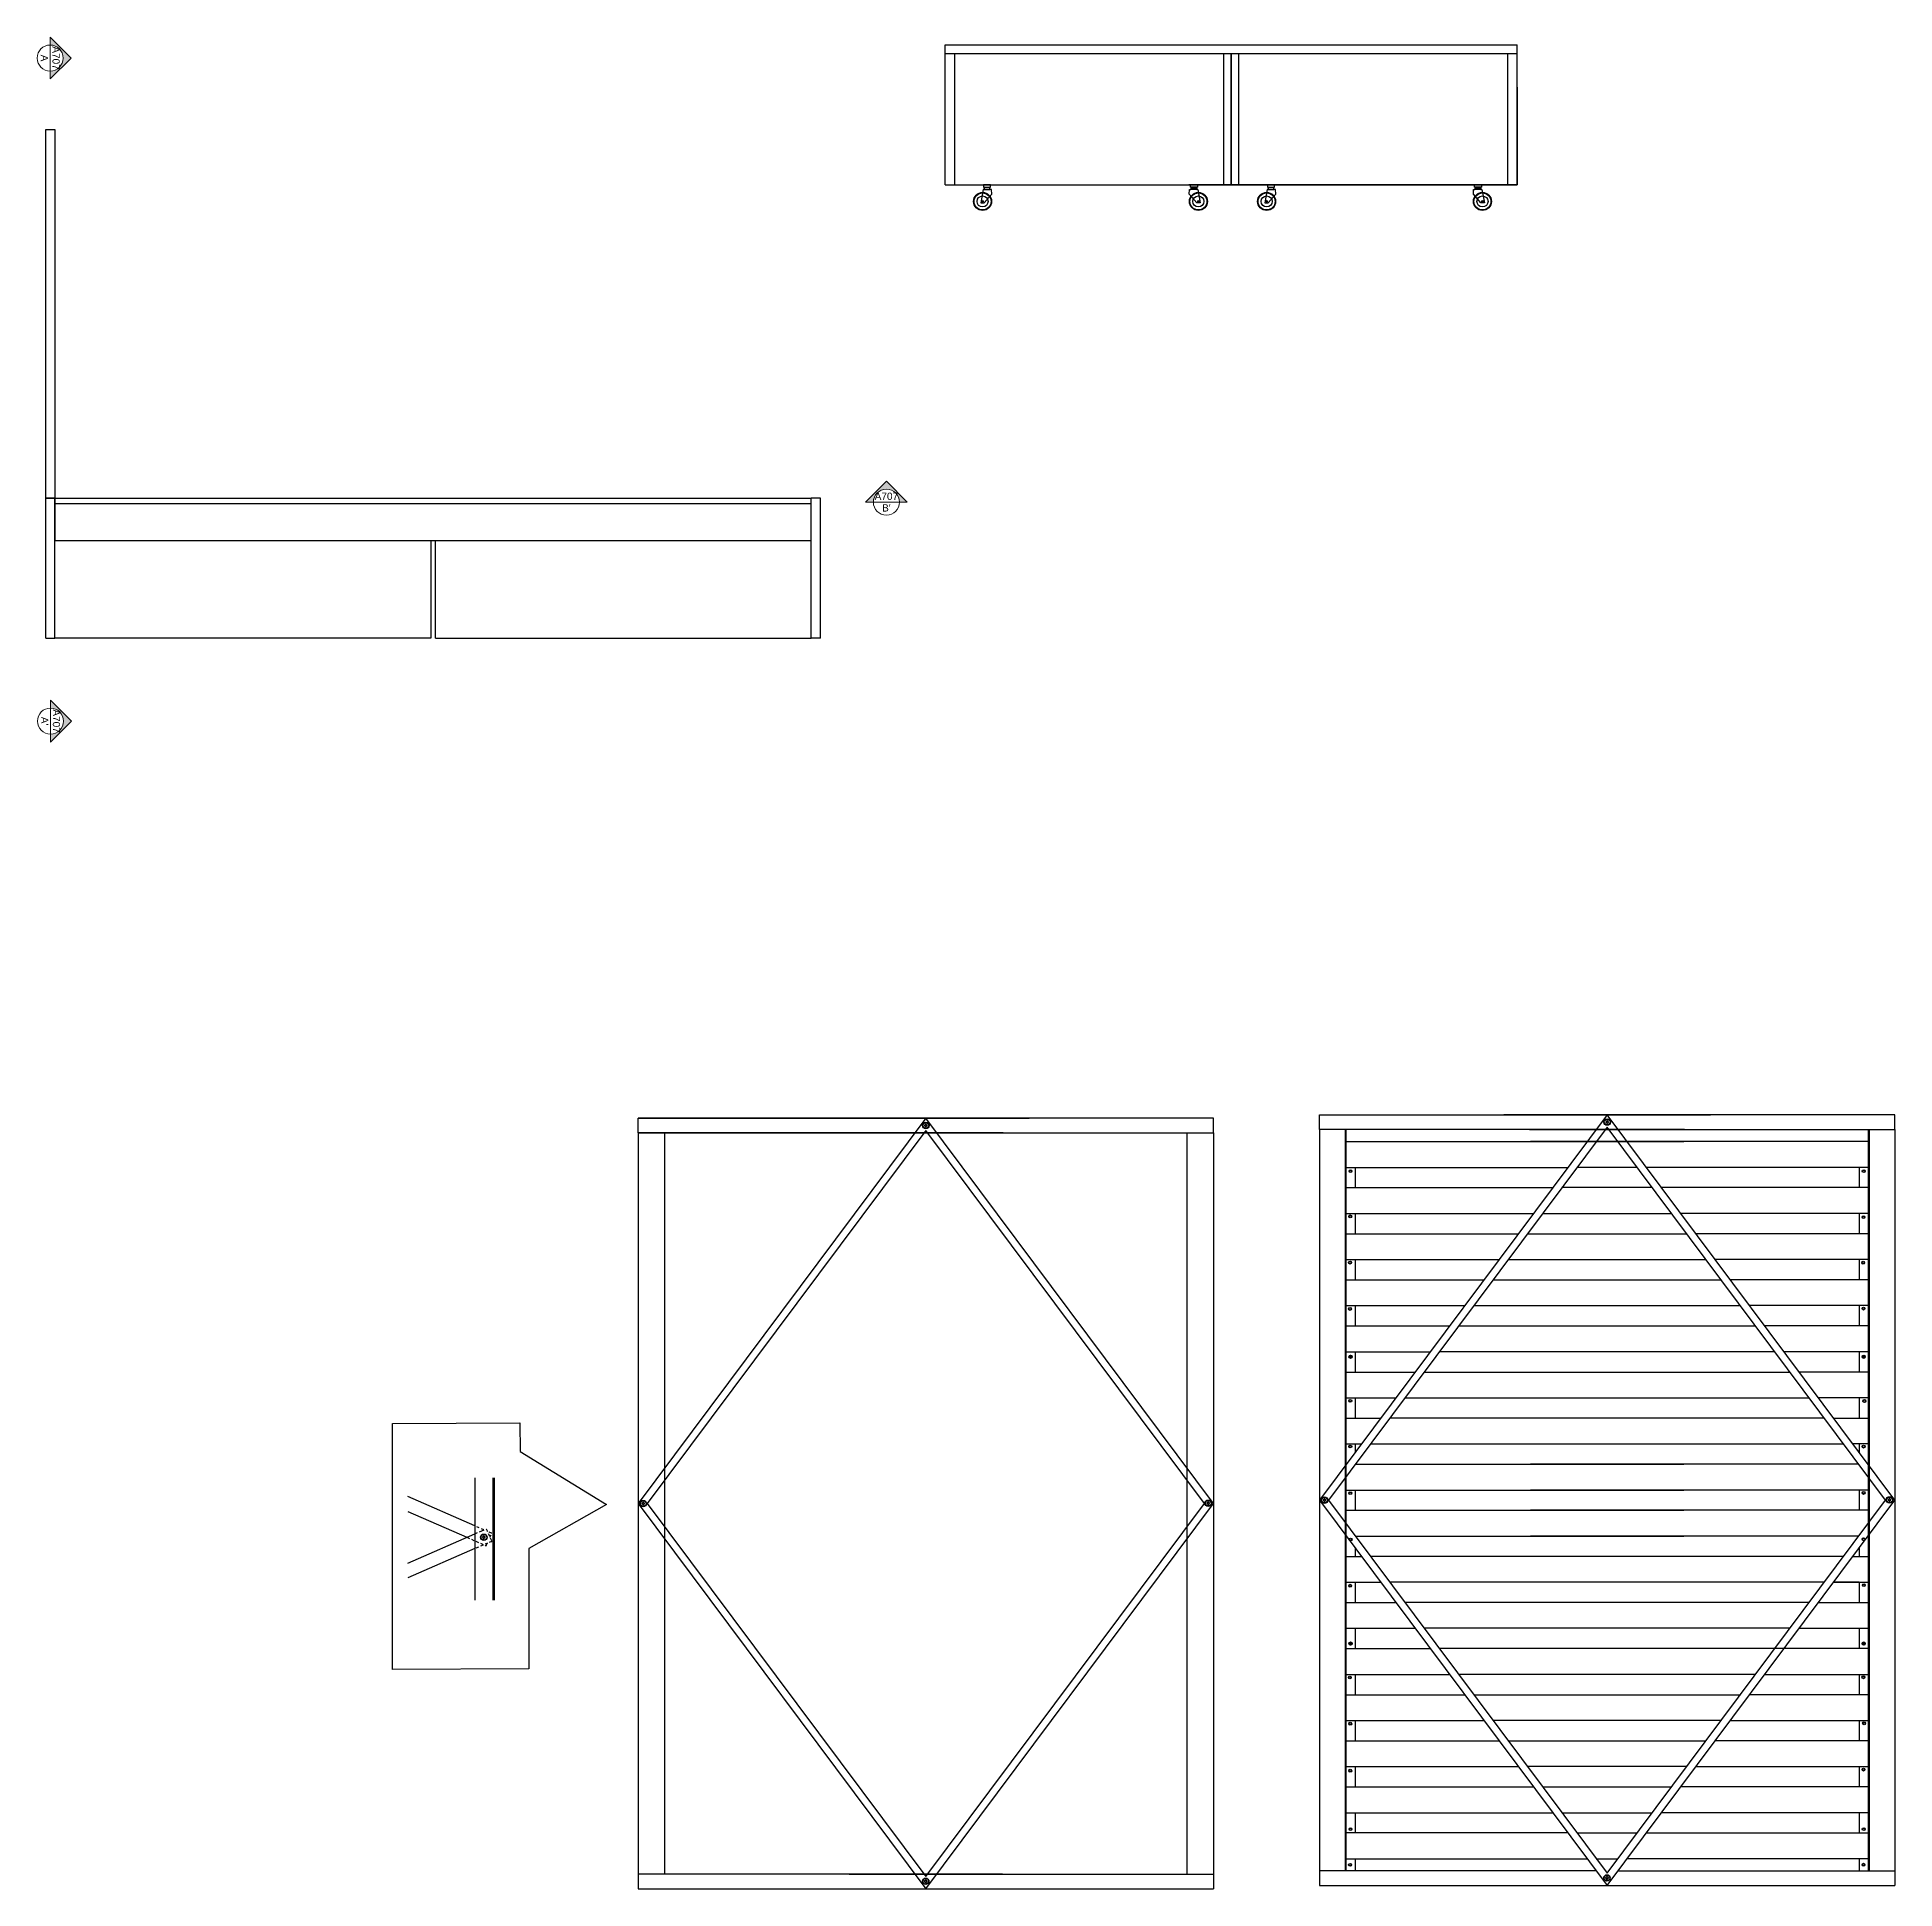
# Model space of a CAD drawing. Header units: millimetres. Extents: x -1335 to 2991, y -7 to 1980.
# Drawn here: x 2368 to 2872, y 400 to 902 of the extents above; entities that cross this region are included whole.
import ezdxf
from ezdxf.enums import TextEntityAlignment as Align

# ---------------------------------------------------------------- set-up
doc = ezdxf.new("R2010")
doc.units = ezdxf.units.MM
doc.linetypes.add('JIS_02_0.7', pattern=[1.35, 0.75, -0.6])
doc.layers.get('0').update_dxf_attribs({"color": 8})
doc.layers.add('A-PRSP-1', color=7, linetype='Continuous', lineweight=40)
doc.layers.add('QUOTE', color=5, linetype='Continuous')
doc.styles.get("Standard").update_dxf_attribs({"font": 'Arial.ttf'})

# ---------------------------------------------------------------- blocks, each defined once
blk = doc.blocks.new('SYMBOL')
at = {"layer": 'A-PRSP-1', "linetype": 'Continuous', "lineweight": 20}
h = blk.add_hatch(color=256, dxfattribs=at)
h.dxf.hatch_style = 1
h.paths.add_polyline_path([(11.206, 4.948), (11.316, 4.948, -1), (11.678, 4.948), (11.788, 4.948), (11.497, 5.241)])
at = {"linetype": 'Continuous', "lineweight": 20}
blk.add_line((11.316, 4.948), (11.678, 4.948), dxfattribs=at)
at = {"layer": 'A-PRSP-1', "linetype": 'Continuous', "lineweight": 20}
for p, q in [((11.206, 4.948), (11.497, 5.241)), ((11.788, 4.948), (11.497, 5.241)), ((11.316, 4.948), (11.206, 4.948)), ((11.678, 4.948), (11.788, 4.948))]:
    blk.add_line(p, q, dxfattribs=at)
blk.add_circle((11.497, 4.948), 0.181, dxfattribs=at)
at = {"linetype": 'Continuous', "lineweight": 20}
for tag, p in [('SEZIONE', (11.497, 4.918)), ('TAVOLA', (11.497, 5.08))]:
    blk.add_attdef(tag, text='', height=0.1, dxfattribs=at).set_placement(p, align=Align.TOP_CENTER)

msp = doc.modelspace()

# ---------------------------------------------------------------- linework, layer by layer
for p, q in [((2614.23, 861.72), (2614.23, 899.72)), ((2614.23, 899.72), (2769.23, 899.72)), ((2689.73, 897.25), (2614.23, 897.25)), ((2616.73, 897.25), (2616.73, 861.72)), ((2689.73, 861.72), (2689.73, 897.25)), ((2692.23, 897.25), (2689.73, 897.25)), ((2689.73, 861.72), (2689.73, 897.25)), ((2766.73, 897.25), (2691.23, 897.25)), ((2691.73, 897.25), (2691.73, 861.72)), ((2691.73, 861.72), (2691.73, 897.25)), ((2693.73, 897.25), (2693.73, 861.72)), ((2693.73, 897.25), (2693.73, 861.72)), ((2769.23, 897.25), (2766.73, 897.25)), ((2766.73, 861.72), (2766.73, 897.25)), ((2769.23, 861.72), (2769.23, 899.72)), ((2614.23, 861.72), (2614.23, 888.22)), ((2616.73, 888.22), (2616.73, 861.72)), ((2766.73, 861.72), (2766.73, 888.22)), ((2769.23, 888.22), (2769.23, 861.72)), ((2370.42, 776.78), (2370.42, 876.78)), ((2370.42, 876.78), (2372.92, 876.78)), ((2372.92, 876.78), (2372.92, 776.78)), ((2614.23, 861.72), (2769.23, 861.72)), ((2614.23, 861.72), (2616.73, 861.72)), ((2614.23, 861.72), (2692.23, 861.72)), ((2625.14, 861.13), (2625.17, 860.96)), ((2625.92, 861.17), (2625.92, 860.94)), ((2677.73, 861.72), (2680.23, 861.72)), ((2766.73, 861.72), (2680.23, 861.72)), ((2680.23, 861.72), (2766.73, 861.72)), ((2680.23, 861.72), (2766.73, 861.72)), ((2681.29, 861.17), (2681.29, 860.94)), ((2682.07, 861.13), (2682.05, 860.96)), ((2692.23, 861.72), (2689.73, 861.72)), ((2691.23, 861.72), (2693.73, 861.72)), ((2691.23, 861.72), (2769.23, 861.72)), ((2702.14, 861.13), (2702.17, 860.96)), ((2702.92, 861.17), (2702.92, 860.94)), ((2758.29, 861.17), (2758.29, 860.94)), ((2759.07, 861.13), (2759.05, 860.96)), ((2769.23, 861.72), (2766.73, 861.72)), ((2624.48, 860.49), (2623.84, 856.82)), ((2623.84, 856.82), (2624.79, 856.82)), ((2624.79, 860.49), (2624.48, 860.49)), ((2624.79, 856.82), (2626.82, 859.21)), ((2626.77, 860.51), (2626.4, 860.51)), ((2626.82, 859.21), (2626.77, 860.51)), ((2680.39, 859.21), (2680.44, 860.51)), ((2682.42, 856.82), (2680.39, 859.21)), ((2680.44, 860.51), (2680.82, 860.51)), ((2682.42, 860.49), (2682.73, 860.49)), ((2683.37, 856.82), (2682.42, 856.82)), ((2682.73, 860.49), (2683.37, 856.82)), ((2701.48, 860.49), (2700.84, 856.82)), ((2700.84, 856.82), (2701.79, 856.82)), ((2701.79, 860.49), (2701.48, 860.49)), ((2701.79, 856.82), (2703.82, 859.21)), ((2703.77, 860.51), (2703.4, 860.51)), ((2703.82, 859.21), (2703.77, 860.51)), ((2757.39, 859.21), (2757.44, 860.51)), ((2759.42, 856.82), (2757.39, 859.21)), ((2757.44, 860.51), (2757.82, 860.51)), ((2759.42, 860.49), (2759.73, 860.49)), ((2760.37, 856.82), (2759.42, 856.82)), ((2759.73, 860.49), (2760.37, 856.82)), ((2372.92, 776.78), (2370.42, 776.78)), ((2370.42, 738.78), (2370.42, 776.78)), ((2370.42, 776.78), (2372.92, 776.78)), ((2372.92, 776.78), (2577.92, 776.78)), ((2372.92, 738.78), (2372.92, 776.78)), ((2372.92, 776.78), (2372.92, 775.28)), ((2372.92, 765.28), (2372.92, 776.78)), ((2580.42, 776.78), (2577.92, 776.78)), ((2577.92, 738.78), (2577.92, 776.78)), ((2577.92, 765.28), (2577.92, 776.78)), ((2580.42, 738.78), (2580.42, 776.78)), ((2372.92, 775.28), (2577.92, 775.28)), ((2372.92, 775.28), (2372.92, 765.28)), ((2372.92, 765.28), (2474.79, 765.28)), ((2372.92, 738.78), (2372.92, 765.28)), ((2372.92, 765.28), (2577.92, 765.28)), ((2474.79, 765.28), (2474.79, 738.78)), ((2476.04, 738.78), (2476.04, 765.28)), ((2476.04, 765.28), (2577.92, 765.28)), ((2577.92, 738.78), (2577.92, 765.28)), ((2370.42, 738.78), (2372.92, 738.78)), ((2474.79, 738.78), (2372.92, 738.78)), ((2476.04, 738.78), (2577.92, 738.78)), ((2580.42, 738.78), (2577.92, 738.78)), ((2715.64, 605.54), (2715.64, 609.54)), ((2715.64, 609.54), (2821.64, 609.54)), ((2793.64, 609.54), (2715.64, 505.04)), ((2871.64, 609.54), (2765.64, 609.54)), ((2871.64, 505.04), (2793.64, 609.54)), ((2871.64, 605.54), (2871.64, 609.54)), ((2530.96, 604.63), (2530.96, 608.63)), ((2530.96, 608.63), (2636.96, 608.63)), ((2686.96, 608.63), (2530.96, 608.63)), ((2608.96, 608.63), (2530.96, 504.13)), ((2629.96, 604.63), (2530.96, 604.63)), ((2530.96, 604.63), (2530.96, 403.63)), ((2530.96, 604.63), (2686.96, 604.63)), ((2608.96, 605.29), (2533.46, 504.13)), ((2538.16, 604.63), (2538.16, 403.63)), ((2686.96, 504.13), (2608.96, 608.63)), ((2684.47, 504.13), (2608.96, 605.29)), ((2679.76, 604.63), (2679.76, 403.63)), ((2686.96, 604.63), (2686.96, 608.63)), ((2686.96, 604.63), (2686.96, 403.63)), ((2814.64, 605.54), (2715.64, 605.54)), ((2715.64, 605.54), (2715.64, 404.54)), ((2793.64, 606.2), (2718.14, 505.04)), ((2722.64, 605.54), (2722.64, 404.54)), ((2722.84, 605.54), (2722.84, 404.54)), ((2772.64, 605.54), (2871.64, 605.54)), ((2869.14, 505.04), (2793.64, 606.2)), ((2864.44, 605.54), (2864.44, 404.54)), ((2864.64, 605.54), (2864.64, 404.54)), ((2871.64, 605.54), (2871.64, 404.54)), ((2722.84, 602.29), (2814.44, 602.29)), ((2864.44, 602.29), (2772.84, 602.29)), ((2722.84, 595.29), (2783, 595.29)), ((2725.34, 595.29), (2725.34, 589.79)), ((2801.78, 595.29), (2785.5, 595.29)), ((2864.44, 595.29), (2804.28, 595.29)), ((2861.94, 595.29), (2861.94, 589.79)), ((2722.84, 589.79), (2778.9, 589.79)), ((2805.89, 589.79), (2781.39, 589.79)), ((2864.44, 589.79), (2808.38, 589.79)), ((2722.84, 582.79), (2773.67, 582.79)), ((2725.34, 582.79), (2725.34, 577.29)), ((2776.17, 582.79), (2811.11, 582.79)), ((2864.44, 582.79), (2813.61, 582.79)), ((2861.94, 582.79), (2861.94, 577.29)), ((2722.84, 577.29), (2769.57, 577.29)), ((2772.06, 577.29), (2815.22, 577.29)), ((2864.44, 577.29), (2817.71, 577.29)), ((2722.84, 570.29), (2764.34, 570.29)), ((2725.34, 570.29), (2725.34, 564.79)), ((2766.84, 570.29), (2820.44, 570.29)), ((2864.44, 570.29), (2822.94, 570.29)), ((2861.94, 570.29), (2861.94, 564.79)), ((2722.84, 564.79), (2760.24, 564.79)), ((2762.73, 564.79), (2824.55, 564.79)), ((2864.44, 564.79), (2827.04, 564.79)), ((2722.84, 557.79), (2755.01, 557.79)), ((2725.34, 557.79), (2725.34, 552.29)), ((2757.51, 557.79), (2829.77, 557.79)), ((2864.44, 557.79), (2832.27, 557.79)), ((2861.94, 557.79), (2861.94, 552.29)), ((2722.84, 552.29), (2750.91, 552.29)), ((2753.4, 552.29), (2833.88, 552.29)), ((2864.44, 552.29), (2836.37, 552.29)), ((2722.84, 545.29), (2745.68, 545.29)), ((2725.34, 545.29), (2725.34, 539.79)), ((2839.1, 545.29), (2748.18, 545.29)), ((2864.44, 545.29), (2841.6, 545.29)), ((2861.94, 545.29), (2861.94, 539.79)), ((2722.84, 539.79), (2741.58, 539.79)), ((2744.07, 539.79), (2843.21, 539.79)), ((2864.44, 539.79), (2845.7, 539.79)), ((2722.84, 532.79), (2736.35, 532.79)), ((2725.34, 532.79), (2725.34, 527.29)), ((2738.85, 532.79), (2848.43, 532.79)), ((2864.44, 532.79), (2850.93, 532.79)), ((2861.94, 532.79), (2861.94, 527.29)), ((2464.41, 525.86), (2498.96, 526.01)), ((2464.43, 459.12), (2464.41, 525.86)), ((2498.96, 526.01), (2498.99, 518.26)), ((2722.84, 527.29), (2732.25, 527.29)), ((2852.54, 527.29), (2734.74, 527.29)), ((2855.03, 527.29), (2864.44, 527.29)), ((2722.84, 520.29), (2727.02, 520.29)), ((2725.34, 520.29), (2725.34, 518.04)), ((2729.52, 520.29), (2857.76, 520.29)), ((2864.44, 520.29), (2860.26, 520.29)), ((2861.94, 520.29), (2861.94, 518.04)), ((2498.99, 518.26), (2522.37, 503.88)), ((2725.41, 514.79), (2814.44, 514.79)), ((2861.87, 514.79), (2772.84, 514.79)), ((2486.75, 511.11), (2486.75, 477.91)), ((2491.62, 511.11), (2491.62, 477.91)), ((2492.01, 511.11), (2492.01, 477.91)), ((2522.37, 503.88), (2501.39, 491.9)), ((2530.96, 504.13), (2608.96, 399.63)), ((2533.46, 504.13), (2608.96, 402.98)), ((2608.96, 399.63), (2686.96, 504.13)), ((2608.96, 402.98), (2684.47, 504.13)), ((2715.64, 505.04), (2793.64, 400.54)), ((2718.14, 505.04), (2793.64, 403.89)), ((2722.84, 507.79), (2814.44, 507.79)), ((2725.34, 507.79), (2725.34, 502.29)), ((2864.44, 507.79), (2772.84, 507.79)), ((2793.64, 400.54), (2871.64, 505.04)), ((2793.64, 403.89), (2869.14, 505.04)), ((2861.94, 507.79), (2861.94, 502.29)), ((2722.84, 502.29), (2814.44, 502.29)), ((2864.44, 502.29), (2772.84, 502.29)), ((2725.41, 495.29), (2814.44, 495.29)), ((2861.87, 495.29), (2772.84, 495.29)), ((2501.39, 491.9), (2501.39, 459.29)), ((2722.84, 489.79), (2727.02, 489.79)), ((2725.34, 492.05), (2725.34, 489.79)), ((2857.76, 489.79), (2729.52, 489.79)), ((2860.26, 489.79), (2864.64, 489.79)), ((2861.94, 492.05), (2861.94, 489.79)), ((2722.84, 482.79), (2732.25, 482.79)), ((2725.34, 482.79), (2725.34, 477.29)), ((2852.54, 482.79), (2734.74, 482.79)), ((2861.94, 482.79), (2855.03, 482.79)), ((2855.03, 482.79), (2864.44, 482.79)), ((2861.94, 482.79), (2861.94, 477.29)), ((2722.84, 477.29), (2736.35, 477.29)), ((2848.43, 477.29), (2738.85, 477.29)), ((2850.93, 477.29), (2864.44, 477.29)), ((2722.84, 470.29), (2741.58, 470.29)), ((2725.34, 470.29), (2725.34, 464.79)), ((2843.21, 470.29), (2744.07, 470.29)), ((2845.7, 470.29), (2864.44, 470.29)), ((2861.94, 470.29), (2861.94, 464.79)), ((2722.84, 464.79), (2745.68, 464.79)), ((2864.44, 464.79), (2748.18, 464.79)), ((2501.39, 459.29), (2464.43, 459.12)), ((2722.84, 457.79), (2750.91, 457.79)), ((2725.34, 457.79), (2725.34, 452.29)), ((2833.88, 457.79), (2753.4, 457.79)), ((2836.37, 457.79), (2864.44, 457.79)), ((2861.94, 457.79), (2861.94, 452.29)), ((2722.84, 452.29), (2755.01, 452.29)), ((2757.51, 452.29), (2829.77, 452.29)), ((2864.44, 452.29), (2832.27, 452.29)), ((2722.84, 445.29), (2760.24, 445.29)), ((2725.34, 445.29), (2725.34, 439.79)), ((2824.55, 445.29), (2762.73, 445.29)), ((2827.04, 445.29), (2864.44, 445.29)), ((2861.94, 445.29), (2861.94, 439.79)), ((2722.84, 439.79), (2764.34, 439.79)), ((2766.84, 439.79), (2820.44, 439.79)), ((2864.44, 439.79), (2822.94, 439.79)), ((2722.84, 432.79), (2769.57, 432.79)), ((2725.34, 432.79), (2725.34, 427.29)), ((2815.22, 432.79), (2772.06, 432.79)), ((2817.71, 432.79), (2864.44, 432.79)), ((2861.94, 432.79), (2861.94, 427.29)), ((2722.84, 427.29), (2773.67, 427.29)), ((2776.17, 427.29), (2811.11, 427.29)), ((2864.44, 427.29), (2813.61, 427.29)), ((2722.84, 420.29), (2778.9, 420.29)), ((2725.34, 420.29), (2725.34, 414.79)), ((2781.39, 420.29), (2805.89, 420.29)), ((2864.44, 420.29), (2808.38, 420.29)), ((2861.94, 420.29), (2861.94, 414.79)), ((2783, 414.79), (2722.84, 414.79)), ((2785.5, 414.79), (2801.78, 414.79)), ((2804.28, 414.79), (2864.44, 414.79)), ((2861.94, 414.79), (2864.44, 414.79)), ((2530.96, 403.63), (2530.96, 399.63)), ((2629.76, 403.63), (2530.96, 403.63)), ((2588.16, 403.63), (2686.96, 403.63)), ((2686.96, 403.63), (2686.96, 399.63)), ((2715.64, 404.54), (2715.64, 400.54)), ((2790.65, 404.54), (2715.64, 404.54)), ((2722.84, 407.79), (2788.23, 407.79)), ((2725.34, 407.79), (2725.34, 404.54)), ((2790.72, 407.79), (2796.56, 407.79)), ((2796.63, 404.54), (2871.64, 404.54)), ((2864.44, 407.79), (2799.05, 407.79)), ((2861.94, 407.79), (2861.94, 404.54)), ((2871.64, 404.54), (2871.64, 400.54)), ((2530.96, 399.63), (2686.96, 399.63)), ((2715.64, 400.54), (2871.64, 400.54))]:
    msp.add_line(p, q)
for points in [[(2626.52, 861.14), (2626.52, 861.72), (2624.57, 861.72), (2624.57, 861.14)], [(2680.69, 861.14), (2680.69, 861.72), (2682.64, 861.72), (2682.64, 861.14)], [(2703.52, 861.14), (2703.52, 861.72), (2701.57, 861.72), (2701.57, 861.14)], [(2757.69, 861.14), (2757.69, 861.72), (2759.64, 861.72), (2759.64, 861.14)], [(2626.35, 860.51), (2626.35, 860.95), (2624.76, 860.95), (2624.76, 860.51)], [(2680.86, 860.51), (2680.86, 860.95), (2682.45, 860.95), (2682.45, 860.51)], [(2703.35, 860.51), (2703.35, 860.95), (2701.76, 860.95), (2701.76, 860.51)], [(2757.86, 860.51), (2757.86, 860.95), (2759.45, 860.95), (2759.45, 860.51)]]:
    msp.add_lwpolyline(points, close=True)
for points in [[(2609.08, 606.3), (2609.08, 606.54, -0.414214), (2609.1, 606.56), (2609.34, 606.56, 0.414214), (2609.36, 606.58), (2609.36, 606.73, 0.414214), (2609.34, 606.75), (2609.1, 606.75, -0.414214), (2609.08, 606.77), (2609.08, 607.01, 0.414214), (2609.06, 607.03), (2608.9, 607.03, 0.414214), (2608.88, 607.01), (2608.88, 606.77, -0.414214), (2608.87, 606.75), (2608.62, 606.75, 0.414214), (2608.6, 606.73), (2608.6, 606.58, 0.414214), (2608.62, 606.56), (2608.87, 606.56, -0.414214), (2608.88, 606.54), (2608.88, 606.3, 0.414214), (2608.9, 606.28), (2609.06, 606.28, 0.414214)], [(2793.76, 607.21), (2793.76, 607.45, -0.414214), (2793.77, 607.47), (2794.02, 607.47, 0.414214), (2794.04, 607.49), (2794.04, 607.64, 0.414214), (2794.02, 607.66), (2793.77, 607.66, -0.414214), (2793.76, 607.68), (2793.76, 607.92, 0.414214), (2793.74, 607.94), (2793.58, 607.94, 0.414214), (2793.56, 607.92), (2793.56, 607.68, -0.414214), (2793.54, 607.66), (2793.3, 607.66, 0.414214), (2793.28, 607.64), (2793.28, 607.49, 0.414214), (2793.3, 607.47), (2793.54, 607.47, -0.414214), (2793.56, 607.45), (2793.56, 607.21, 0.414214), (2793.58, 607.19), (2793.74, 607.19, 0.414214)], [(2724.14, 543.77), (2724.14, 543.89, -0.414214), (2724.15, 543.9), (2724.27, 543.9, 0.414214), (2724.28, 543.91), (2724.28, 543.99, 0.414214), (2724.27, 544), (2724.15, 544, -0.414214), (2724.14, 544.01), (2724.14, 544.14, 0.414214), (2724.13, 544.15), (2724.05, 544.15, 0.414214), (2724.04, 544.14), (2724.04, 544.01, -0.414214), (2724.03, 544), (2723.91, 544, 0.414214), (2723.9, 543.99), (2723.9, 543.91, 0.414214), (2723.91, 543.9), (2724.03, 543.9, -0.414214), (2724.04, 543.89), (2724.04, 543.77, 0.414214), (2724.05, 543.76), (2724.13, 543.76, 0.414214)], [(2863.14, 543.77), (2863.14, 543.89, 0.414214), (2863.13, 543.9), (2863.01, 543.9, -0.414214), (2863, 543.91), (2863, 543.99, -0.414214), (2863.01, 544), (2863.13, 544, 0.414214), (2863.14, 544.01), (2863.14, 544.14, -0.414214), (2863.15, 544.15), (2863.23, 544.15, -0.414214), (2863.24, 544.14), (2863.24, 544.01, 0.414214), (2863.25, 544), (2863.37, 544, -0.414214), (2863.38, 543.99), (2863.38, 543.91, -0.414214), (2863.37, 543.9), (2863.25, 543.9, 0.414214), (2863.24, 543.89), (2863.24, 543.77, -0.414214), (2863.23, 543.76), (2863.15, 543.76, -0.414214)], [(2532.46, 503.76), (2532.46, 504, -0.414214), (2532.48, 504.02), (2532.72, 504.02, 0.414214), (2532.74, 504.04), (2532.74, 504.19, 0.414214), (2532.72, 504.21), (2532.48, 504.21, -0.414214), (2532.46, 504.23), (2532.46, 504.47, 0.414214), (2532.44, 504.49), (2532.28, 504.49, 0.414214), (2532.26, 504.47), (2532.26, 504.23, -0.414214), (2532.24, 504.21), (2532, 504.21, 0.414214), (2531.98, 504.19), (2531.98, 504.04, 0.414214), (2532, 504.02), (2532.24, 504.02, -0.414214), (2532.26, 504), (2532.26, 503.76, 0.414214), (2532.28, 503.74), (2532.44, 503.74, 0.414214)], [(2685.62, 503.83), (2685.62, 504.08, -0.414214), (2685.64, 504.1), (2685.88, 504.1, 0.414214), (2685.9, 504.11), (2685.9, 504.27, 0.414214), (2685.88, 504.29), (2685.64, 504.29, -0.414214), (2685.62, 504.31), (2685.62, 504.55, 0.414214), (2685.6, 504.57), (2685.44, 504.57, 0.414214), (2685.42, 504.55), (2685.42, 504.31, -0.414214), (2685.4, 504.29), (2685.16, 504.29, 0.414214), (2685.14, 504.27), (2685.14, 504.11, 0.414214), (2685.16, 504.1), (2685.4, 504.1, -0.414214), (2685.42, 504.08), (2685.42, 503.83, 0.414214), (2685.44, 503.82), (2685.6, 503.82, 0.414214)], [(2717.13, 504.67), (2717.13, 504.91, -0.414214), (2717.15, 504.93), (2717.4, 504.93, 0.414214), (2717.41, 504.95), (2717.41, 505.1, 0.414214), (2717.4, 505.12), (2717.15, 505.12, -0.414214), (2717.13, 505.14), (2717.13, 505.38, 0.414214), (2717.12, 505.4), (2716.96, 505.4, 0.414214), (2716.94, 505.38), (2716.94, 505.14, -0.414214), (2716.92, 505.12), (2716.68, 505.12, 0.414214), (2716.66, 505.1), (2716.66, 504.95, 0.414214), (2716.68, 504.93), (2716.92, 504.93, -0.414214), (2716.94, 504.91), (2716.94, 504.67, 0.414214), (2716.96, 504.65), (2717.12, 504.65, 0.414214)], [(2870.29, 504.75), (2870.29, 504.99, -0.414214), (2870.31, 505.01), (2870.55, 505.01, 0.414214), (2870.57, 505.03), (2870.57, 505.18, 0.414214), (2870.55, 505.2), (2870.31, 505.2, -0.414214), (2870.29, 505.22), (2870.29, 505.46, 0.414214), (2870.27, 505.48), (2870.12, 505.48, 0.414214), (2870.1, 505.46), (2870.1, 505.22, -0.414214), (2870.08, 505.2), (2869.84, 505.2, 0.414214), (2869.82, 505.18), (2869.82, 505.03, 0.414214), (2869.84, 505.01), (2870.08, 505.01, -0.414214), (2870.1, 504.99), (2870.1, 504.75, 0.414214), (2870.12, 504.73), (2870.27, 504.73, 0.414214)], [(2489.28, 494.62), (2489.28, 494.86, -0.414214), (2489.3, 494.88), (2489.54, 494.88, 0.414214), (2489.56, 494.9), (2489.56, 495.06, 0.414214), (2489.54, 495.08), (2489.3, 495.08, -0.414214), (2489.28, 495.1), (2489.28, 495.34, 0.414214), (2489.26, 495.36), (2489.11, 495.36, 0.414214), (2489.09, 495.34), (2489.09, 495.1, -0.414214), (2489.07, 495.08), (2488.82, 495.08, 0.414214), (2488.81, 495.06), (2488.81, 494.9, 0.414214), (2488.82, 494.88), (2489.07, 494.88, -0.414214), (2489.09, 494.86), (2489.09, 494.62, 0.414214), (2489.11, 494.6), (2489.26, 494.6, 0.414214)], [(2724.14, 465.95), (2724.14, 466.08, -0.414214), (2724.15, 466.09), (2724.27, 466.09, 0.414214), (2724.28, 466.1), (2724.28, 466.18, 0.414214), (2724.27, 466.19), (2724.15, 466.19, -0.414214), (2724.14, 466.2), (2724.14, 466.32, 0.414214), (2724.13, 466.33), (2724.05, 466.33, 0.414214), (2724.04, 466.32), (2724.04, 466.2, -0.414214), (2724.03, 466.19), (2723.91, 466.19, 0.414214), (2723.9, 466.18), (2723.9, 466.1, 0.414214), (2723.91, 466.09), (2724.03, 466.09, -0.414214), (2724.04, 466.08), (2724.04, 465.95, 0.414214), (2724.05, 465.94), (2724.13, 465.94, 0.414214)], [(2863.14, 465.95), (2863.14, 466.08, 0.414214), (2863.13, 466.09), (2863.01, 466.09, -0.414214), (2863, 466.1), (2863, 466.18, -0.414214), (2863.01, 466.19), (2863.13, 466.19, 0.414214), (2863.14, 466.2), (2863.14, 466.32, -0.414214), (2863.15, 466.33), (2863.23, 466.33, -0.414214), (2863.24, 466.32), (2863.24, 466.2, 0.414214), (2863.25, 466.19), (2863.37, 466.19, -0.414214), (2863.38, 466.18), (2863.38, 466.1, -0.414214), (2863.37, 466.09), (2863.25, 466.09, 0.414214), (2863.24, 466.08), (2863.24, 465.95, -0.414214), (2863.23, 465.94), (2863.15, 465.94, -0.414214)], [(2793.71, 402.23), (2793.71, 402.47, -0.414214), (2793.73, 402.49), (2793.97, 402.49, 0.414214), (2793.99, 402.51), (2793.99, 402.67, 0.414214), (2793.97, 402.69), (2793.73, 402.69, -0.414214), (2793.71, 402.71), (2793.71, 402.95, 0.414214), (2793.69, 402.97), (2793.53, 402.97, 0.414214), (2793.51, 402.95), (2793.51, 402.71, -0.414214), (2793.5, 402.69), (2793.25, 402.69, 0.414214), (2793.23, 402.67), (2793.23, 402.51, 0.414214), (2793.25, 402.49), (2793.5, 402.49, -0.414214), (2793.51, 402.47), (2793.51, 402.23, 0.414214), (2793.53, 402.21), (2793.69, 402.21, 0.414214)], [(2609.03, 401.32), (2609.03, 401.56, -0.414214), (2609.05, 401.58), (2609.29, 401.58, 0.414214), (2609.31, 401.6), (2609.31, 401.75, 0.414214), (2609.29, 401.77), (2609.05, 401.77, -0.414214), (2609.03, 401.79), (2609.03, 402.03, 0.414214), (2609.01, 402.05), (2608.86, 402.05, 0.414214), (2608.84, 402.03), (2608.84, 401.79, -0.414214), (2608.82, 401.77), (2608.58, 401.77, 0.414214), (2608.56, 401.75), (2608.56, 401.6, 0.414214), (2608.58, 401.58), (2608.82, 401.58, -0.414214), (2608.84, 401.56), (2608.84, 401.32, 0.414214), (2608.86, 401.3), (2609.01, 401.3, 0.414214)]]:
    msp.add_lwpolyline(points, format="xyb", close=True)
for points in [[(2486.75, 498.06), (2468.57, 506)], [(2468.57, 501.96), (2484.55, 494.98)], [(2468.57, 488), (2486.75, 495.94)], [(2486.75, 491.89), (2468.57, 483.95)]]:
    msp.add_lwpolyline(points)
at = {"linetype": 'JIS_02_0.7'}
for points in [[(2484.55, 494.98), (2489.8, 492.69, 0.414214), (2489.82, 492.7), (2490.11, 493.36)], [(2486.75, 495.94), (2488.58, 496.74), (2489.8, 497.27, -0.414214), (2489.82, 497.26), (2491.29, 493.9, -0.414214), (2491.28, 493.87), (2490.19, 493.4), (2486.75, 491.89)], [(2490.82, 494.98), (2491.29, 496.06, 0.414214), (2491.28, 496.08), (2490.19, 496.56), (2490.11, 496.59)]]:
    msp.add_lwpolyline(points, format="xyb", dxfattribs=at)
msp.add_lwpolyline([(2489.18, 497), (2486.75, 498.06)], dxfattribs=at)
for centre, radius in [((2624.35, 857.24), 2.45), ((2624.35, 857.24), 2.31), ((2624.35, 857.24), 1.5), ((2624.35, 857.24), 0.228), ((2682.86, 857.24), 2.45), ((2682.86, 857.24), 2.31), ((2682.86, 857.24), 1.5), ((2682.86, 857.24), 0.228), ((2701.35, 857.24), 2.45), ((2701.35, 857.24), 2.31), ((2701.35, 857.24), 1.5), ((2701.35, 857.24), 0.228), ((2759.86, 857.24), 2.45), ((2759.86, 857.24), 2.31), ((2759.86, 857.24), 1.5), ((2759.86, 857.24), 0.228), ((2608.98, 606.65), 0.877), ((2608.98, 606.65), 0.774), ((2793.66, 607.57), 0.877), ((2793.66, 607.57), 0.774), ((2724.09, 594.26), 0.396), ((2724.09, 594.26), 0.293), ((2863.19, 594.26), 0.396), ((2863.19, 594.26), 0.293), ((2724.01, 582), 0.396), ((2724.01, 582), 0.293), ((2863.15, 581.78), 0.396), ((2863.15, 581.78), 0.293), ((2723.96, 569.46), 0.396), ((2723.96, 569.46), 0.293), ((2863.05, 569.44), 0.396), ((2863.05, 569.44), 0.293), ((2723.93, 556.9), 0.396), ((2723.93, 556.9), 0.293), ((2863.15, 557), 0.396), ((2863.15, 557), 0.293), ((2724.09, 543.95), 0.45), ((2724.09, 543.95), 0.397), ((2863.19, 543.95), 0.45), ((2863.19, 543.95), 0.397), ((2724.04, 531.98), 0.396), ((2724.04, 531.98), 0.293), ((2863.37, 531.93), 0.396), ((2863.37, 531.93), 0.293), ((2724.04, 519.59), 0.396), ((2724.04, 519.59), 0.293), ((2863.17, 519.57), 0.396), ((2863.17, 519.57), 0.293), ((2532.36, 504.11), 0.877), ((2532.36, 504.11), 0.774), ((2685.52, 504.19), 0.877), ((2685.52, 504.19), 0.774), ((2717.04, 505.03), 0.877), ((2717.04, 505.03), 0.774), ((2724.02, 506.94), 0.396), ((2724.02, 506.94), 0.293), ((2863.17, 507.01), 0.396), ((2863.17, 507.01), 0.293), ((2870.2, 505.11), 0.877), ((2870.2, 505.11), 0.774), ((2489.18, 494.98), 0.877), ((2489.18, 494.98), 0.774), ((2724.1, 494.36), 0.396), ((2724.1, 494.36), 0.293), ((2863.18, 494.44), 0.396), ((2863.18, 494.44), 0.293), ((2724, 481.83), 0.396), ((2724, 481.83), 0.293), ((2863.23, 482), 0.396), ((2863.23, 482), 0.293), ((2724.09, 466.14), 0.45), ((2724.09, 466.14), 0.397), ((2863.19, 466.14), 0.45), ((2863.19, 466.14), 0.397), ((2723.9, 456.96), 0.396), ((2723.9, 456.96), 0.293), ((2863.11, 457.02), 0.396), ((2863.11, 457.02), 0.293), ((2724.01, 444.43), 0.396), ((2724.01, 444.43), 0.293), ((2863.31, 444.53), 0.396), ((2863.31, 444.53), 0.293), ((2724.01, 431.68), 0.396), ((2724.01, 431.68), 0.293), ((2863.15, 431.98), 0.396), ((2863.15, 431.98), 0.293), ((2724.09, 415.83), 0.396), ((2724.09, 415.83), 0.293), ((2863.19, 415.83), 0.396), ((2863.19, 415.83), 0.293), ((2723.96, 406.15), 0.396), ((2723.96, 406.15), 0.293), ((2793.61, 402.59), 0.877), ((2793.61, 402.59), 0.774), ((2863.15, 406.17), 0.396), ((2863.15, 406.17), 0.293), ((2608.94, 401.68), 0.877), ((2608.94, 401.68), 0.774)]:
    msp.add_circle(centre, radius)

# ---------------------------------------------------------------- block references
at = {"layer": 'QUOTE', "xscale": 19.50110641980523, "yscale": 19.50110641980523, "zscale": 19.50110641980523, "rotation": 270}
for p, values in [((2275.12, 1120.33), {'SEZIONE': 'A', 'TAVOLA': 'A707'}), ((2275.22, 940.52), {'SEZIONE': "A'", 'TAVOLA': 'A707'})]:
    msp.add_blockref('SYMBOL', p, dxfattribs=at).add_auto_attribs(values)
at = {"layer": 'QUOTE', "xscale": 19.50110641980523, "yscale": 19.50110641980523, "zscale": 19.50110641980523}
msp.add_blockref('SYMBOL', (2374.08, 679.19), dxfattribs=at).add_auto_attribs({'SEZIONE': "B'", 'TAVOLA': 'A707'})

doc.saveas('drawing.dxf')
